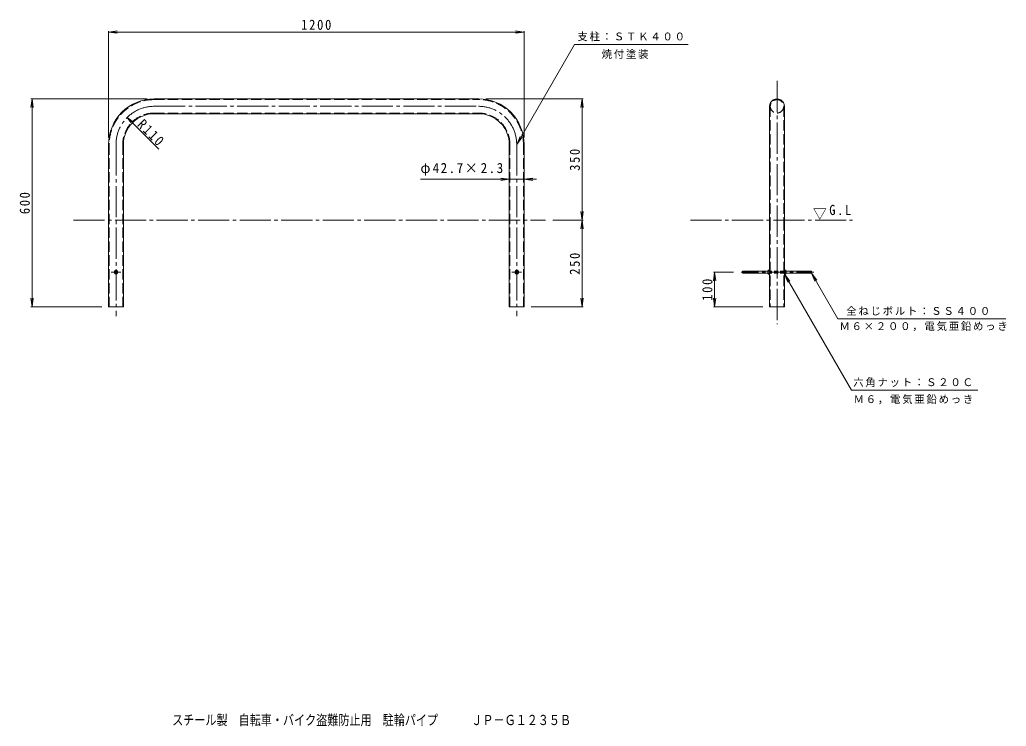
# Model space of a CAD drawing. Units: millimetres, scale not verified. Extents: x -1229 to 1620, y -1346 to 693.
import ezdxf
from ezdxf.enums import TextEntityAlignment as Align

# ---------------------------------------------------------------- set-up
doc = ezdxf.new("R2010")
doc.units = ezdxf.units.MM
doc.header["$LTSCALE"] = 10
for name, pattern in [('CHAIN1', [8, 5, -1, 1, -1]), ('CHAIN2', [12, 9, -1, 1, -1]), ('DASHED1', [1.8, 1.2, -0.6]), ('DASHED3', [4, 3, -1])]:
    doc.linetypes.add(name, pattern=pattern)
for name, color, linetype, lineweight in [('0-0_通り芯', 3, 'Continuous', 13), ('0-1_ピット', 3, 'DASHED3', 13), ('0-3_受枠', 2, 'Continuous', 13), ('0-4_寸法', 7, 'Continuous', 13), ('0-5_文字', 7, 'Continuous', 13), ('0-A', 7, 'CHAIN2', 13)]:
    doc.layers.add(name, color=color, linetype=linetype, lineweight=lineweight)
doc.layers.add('F-5_F-5ﾚｲﾔ', color=2, linetype='Continuous')
doc.styles.add('ＭＳ ゴシック', font='')
doc.styles.get('ＭＳ ゴシック').set_extended_font_data('MS Gothic')

msp = doc.modelspace()

# ---------------------------------------------------------------- linework, layer by layer
at = {"layer": '0-0_通り芯', "color": 4, "linetype": 'CHAIN2'}
for p, q in [((958.07, 516.45), (958.07, -185.56)), ((-841.1, 443.18), (96.2, 443.18)), ((-951.1, 333.18), (-951.1, -162.05)), ((206.2, 333.18), (206.2, -162.01)), ((-937.07, -35.48), (-964.81, -35.48)), ((220.23, -35.47), (192.49, -35.47))]:
    msp.add_line(p, q, dxfattribs=at)
at = {"layer": '0-0_通り芯'}
for p, q in [((-841.1, 464.53), (97.28, 464.53)), ((936.72, 443.19), (936.72, 114.54)), ((979.42, 443.19), (979.42, 114.54)), ((-841.1, 421.83), (97.08, 421.83)), ((-972.45, 333.18), (-972.45, -135.48)), ((-929.75, 333.18), (-929.75, -135.48)), ((184.85, 333.18), (184.85, -135.47)), ((227.55, 333.18), (227.55, -135.47)), ((936.72, 114.53), (936.72, -135.47)), ((979.42, 114.53), (979.42, -135.47)), ((-972.45, -135.48), (-929.75, -135.48)), ((227.55, -135.47), (184.85, -135.47)), ((979.42, -135.47), (936.72, -135.47))]:
    msp.add_line(p, q, dxfattribs=at)
for centre, radius, start, end in [((-841.1, 333.18), 131.35, 89.99974, 180), ((96.2, 333.18), 131.35, 0, 90.00026), ((958.07, 443.18), 21.35, 0.0004, 180.0004), ((-841.1, 333.18), 88.65, 89.99971, 180), ((96.2, 333.18), 88.65, 0, 90.00029)]:
    msp.add_arc(centre, radius, start, end, dxfattribs=at)
at = {"layer": '0-0_通り芯', "color": 4, "linetype": 'CHAIN2'}
for centre, start, end in [((-841.1, 333.18), 89.99969, 180), ((96.2, 333.18), 0, 90.00031)]:
    msp.add_arc(centre, 110, start, end, dxfattribs=at)
at = {"layer": '0-1_ピット'}
for p, q in [((-841.1, 462.53), (97.27, 462.53)), ((938.72, 443.19), (938.72, 114.54)), ((977.42, 443.19), (977.42, 114.54)), ((-841.1, 423.83), (97.09, 423.83)), ((-970.45, 333.18), (-970.45, -135.48)), ((-931.75, 333.18), (-931.75, -135.48)), ((186.85, 333.18), (186.85, -135.47)), ((225.55, 333.18), (225.55, -135.47)), ((938.72, 114.53), (938.72, -135.47)), ((977.42, 114.53), (977.42, -135.47))]:
    msp.add_line(p, q, dxfattribs=at)
msp.add_circle((958.07, 443.18), 19.35, dxfattribs=at)
for centre, radius, start, end in [((-841.1, 333.18), 129.35, 89.99974, 180), ((96.2, 333.18), 129.35, 0, 90.00026), ((-841.1, 333.18), 90.65, 89.99971, 180), ((96.2, 333.18), 90.65, 0, 90.00029)]:
    msp.add_arc(centre, radius, start, end, dxfattribs=at)
at = {"layer": '0-3_受枠'}
for p, q in [((-956.85, -35.48), (-953.96, -30.48)), ((-956.85, -35.48), (-953.96, -40.48)), ((-953.96, -30.48), (-948.24, -30.48)), ((-953.96, -40.48), (-948.24, -40.48)), ((-945.35, -35.48), (-948.24, -30.48)), ((-945.35, -35.48), (-948.24, -40.48)), ((200.45, -35.47), (203.34, -30.47)), ((200.45, -35.47), (203.34, -40.47)), ((203.34, -30.47), (209.06, -30.47)), ((203.34, -40.47), (209.06, -40.47)), ((211.95, -35.47), (209.06, -30.47)), ((211.95, -35.47), (209.06, -40.47)), ((858.07, -33.01), (931.72, -33.01)), ((858.61, -38.47), (858.07, -37.93)), ((858.07, -37.93), (931.72, -37.93)), ((858.61, -38.47), (931.72, -38.47)), ((931.72, -39.77), (931.72, -31.16)), ((932.22, -29.72), (936.72, -29.72)), ((932.22, -32.6), (936.72, -32.6)), ((932.22, -38.33), (936.72, -38.33)), ((932.22, -41.22), (936.72, -41.22)), ((936.72, -41.22), (936.72, -29.72)), ((938.72, -31.47), (936.72, -31.47)), ((938.72, -39.47), (936.72, -39.47)), ((979.42, -31.47), (977.42, -31.47)), ((979.42, -39.47), (977.42, -39.47)), ((979.42, -41.22), (979.42, -29.72)), ((983.93, -29.72), (979.42, -29.72)), ((983.93, -32.6), (979.42, -32.6)), ((983.93, -38.33), (979.42, -38.33)), ((983.93, -41.22), (979.42, -41.22)), ((984.42, -39.77), (984.42, -31.16)), ((1058.07, -37.93), (984.42, -37.93)), ((1057.53, -38.47), (984.42, -38.47)), ((1058.07, -33.01), (1057.53, -32.47)), ((1057.53, -38.47), (1058.07, -37.93))]:
    msp.add_line(p, q, dxfattribs=at)
at = {"layer": '0-3_受枠', "color": 4, "linetype": 'CHAIN1'}
msp.add_line((1064.72, -35.47), (852.76, -35.47), dxfattribs=at)
at = {"layer": '0-3_受枠', "linetype": 'DASHED1'}
for p, q in [((979.42, -32.47), (930.82, -32.47)), ((979.42, -38.47), (930.82, -38.47))]:
    msp.add_line(p, q, dxfattribs=at)
at = {"layer": '0-3_受枠'}
for points in [[(858.07, -37.93), (858.07, -33.01), (858.61, -32.47)], [(858.61, -38.47), (858.61, -32.47), (931.72, -32.47)], [(1057.53, -38.47), (1057.53, -32.47), (984.42, -32.47)], [(1058.07, -37.93), (1058.07, -33.01), (984.42, -33.01)]]:
    msp.add_lwpolyline(points, dxfattribs=at)
for centre, radius in [((-951.08, -35.48), 5), ((-951.1, -35.48), 3), ((-951.1, -35.48), 2.46), ((206.22, -35.47), 5), ((206.2, -35.47), 3), ((206.2, -35.47), 2.46)]:
    msp.add_circle(centre, radius, dxfattribs=at)
for centre, radius, start, end in [((934.09, -31.16), 2.37, 142.44278, 217.55722), ((940.32, -35.47), 8.6, 160.548, 199.452), ((934.09, -39.77), 2.37, 142.44278, 217.55722), ((982.06, -31.16), 2.37, 322.44278, 37.55722), ((975.83, -35.47), 8.6, 340.548, 19.452), ((982.06, -39.77), 2.37, 322.44278, 37.55722)]:
    msp.add_arc(centre, radius, start, end, dxfattribs=at)
at = {"layer": '0-4_寸法'}
for p, q in [((-972.45, 657.55), (-947.66, 660.82)), ((-972.45, 660.55), (-972.45, 353.18)), ((-972.45, 657.55), (227.55, 657.55)), ((-972.45, 657.55), (-947.66, 654.29)), ((227.55, 657.55), (202.77, 660.82)), ((227.55, 657.55), (202.77, 654.29)), ((227.55, 660.55), (227.55, 353.18)), ((206.2, 333.18), (372.7, 621.57)), ((372.7, 621.57), (701.44, 621.57)), ((-1193.71, 464.53), (-1196.97, 439.74)), ((-1196.97, 464.53), (-861.1, 464.53)), ((-1193.71, -135.48), (-1193.71, 464.53)), ((-1193.71, 464.53), (-1190.44, 439.74)), ((397.98, 464.53), (117.28, 464.53)), ((394.98, 464.53), (391.72, 439.74)), ((394.98, 114.53), (394.98, 464.53)), ((394.98, 464.53), (398.25, 439.74)), ((-918.88, 410.96), (-904.6, 400)), ((-918.88, 410.96), (-907.92, 396.68)), ((-827.37, 319.45), (-918.88, 410.96)), ((206.2, 333.18), (215.77, 356.28)), ((206.2, 333.18), (221.42, 353.01)), ((263.08, 232.6), (-71.76, 232.6)), ((184.85, 232.6), (160.07, 235.87)), ((184.85, 232.6), (160.07, 229.34)), ((227.55, 232.6), (252.34, 235.87)), ((227.55, 232.6), (252.34, 229.34)), ((397.98, 114.53), (310.25, 114.53)), ((394.98, 114.53), (391.72, 139.32)), ((394.98, 114.53), (391.72, 89.74)), ((394.98, 114.53), (398.25, 139.32)), ((394.98, -135.47), (394.98, 114.53)), ((394.98, 114.53), (398.25, 89.74)), ((777.8, -35.47), (774.53, -60.25)), ((774.8, -35.47), (832.76, -35.47)), ((777.8, -135.47), (777.8, -35.47)), ((777.8, -35.47), (781.06, -60.25)), ((-1193.71, -135.48), (-1196.97, -110.69)), ((-1193.71, -135.48), (-1190.44, -110.69)), ((394.98, -135.47), (391.72, -110.68)), ((394.98, -135.47), (398.25, -110.68)), ((777.8, -135.47), (774.53, -110.68)), ((777.8, -135.47), (781.06, -110.68)), ((-1196.97, -135.48), (-992.45, -135.48)), ((397.98, -135.47), (247.55, -135.47)), ((774.8, -135.47), (916.72, -135.47))]:
    msp.add_line(p, q, dxfattribs=at)
at = {"layer": '0-5_文字'}
for p, q in [((979.42, -41.22), (994.64, -61.05)), ((979.42, -41.22), (988.99, -64.31)), ((979.42, -41.22), (1172.93, -376.38)), ((1057.53, -38.47), (1072.75, -58.3)), ((1057.53, -38.47), (1067.1, -61.56)), ((1133.41, -169.89), (1618.9, -169.89)), ((1172.93, -376.38), (1538.51, -376.38))]:
    msp.add_line(p, q, dxfattribs=at)
msp.add_lwpolyline([(1057.53, -38.47), (1133.41, -169.89), (1133.77, -170.5)], dxfattribs=at)
at = {"layer": '0-A'}
for p, q in [((-1073.91, 114.53), (289.88, 114.53)), ((707.9, 114.53), (1175.84, 114.53))]:
    msp.add_line(p, q, dxfattribs=at)

# ---------------------------------------------------------------- texts
at = {"layer": '0-4_寸法', "color": 2, "char_height": 29.33, "attachment_point": 7, "style": 'ＭＳ ゴシック'}
for s, insert in [('\\T1.28;\\W0.9;1200', (-416.2, 663.55)), ('\\T1.22;\\W0.95;φ42.7×2.3', (-71.76, 242.6))]:
    msp.add_mtext(s, dxfattribs=dict(at, insert=insert))
for s, insert, rotation in [('\\T1.28;\\W0.9;R110', (-892.02, 388.04), 315), ('\\T1.27;\\W0.9;350', (388.98, 257.03), 90), ('\\T1.27;\\W0.9;600', (-1199.71, 132.03), 90), ('\\T1.27;\\W0.9;250', (388.98, -42.97), 90), ('\\T1.27;\\W0.9;100', (771.8, -117.97), 90)]:
    msp.add_mtext(s, dxfattribs=dict(at, insert=insert, rotation=rotation))
at = {"layer": '0-5_文字', "char_height": 21.99, "attachment_point": 7, "style": 'ＭＳ ゴシック'}
for s, insert in [('\\T1.17;支柱：ＳＴＫ４００', (381.52, 631.02)), ('\\T1.17;焼付塗装', (451.53, 580.16)), ('\\T1.17;全ねじボルト：ＳＳ４００', (1157.98, -160.49)), ('\\T1.17;Ｍ６×２００，電気亜鉛めっき', (1138.33, -205.83)), ('\\T1.17;六角ナット：Ｓ２０Ｃ', (1178.14, -366.9)), ('\\T1.17;Ｍ６，電気亜鉛めっき', (1179.19, -416.57))]:
    msp.add_mtext(s, dxfattribs=dict(at, insert=insert))
at = {"layer": '0-A', "color": 2, "style": 'ＭＳ ゴシック'}
msp.add_text('▽', height=29.33, dxfattribs=at).set_placement((1061.71, 109.95), align=Align.BOTTOM_LEFT)
at = {"layer": '0-A', "color": 2, "insert": (1109.01, 128.96), "char_height": 29.33, "attachment_point": 7, "style": 'ＭＳ ゴシック'}
msp.add_mtext('\\T1.27;\\W0.9;G.L', dxfattribs=at)
at = {"layer": 'F-5_F-5ﾚｲﾔ', "style": 'ＭＳ ゴシック', "width": 0.8}
msp.add_text('スチール製\u3000自転車・バイク盗難防止用\u3000駐輪パイプ\u3000\u3000\u3000ＪＰ－Ｇ１２３５Ｂ', height=29.33, dxfattribs=at).set_placement((-789, -1351.44), align=Align.BOTTOM_LEFT)

doc.saveas('drawing.dxf')
